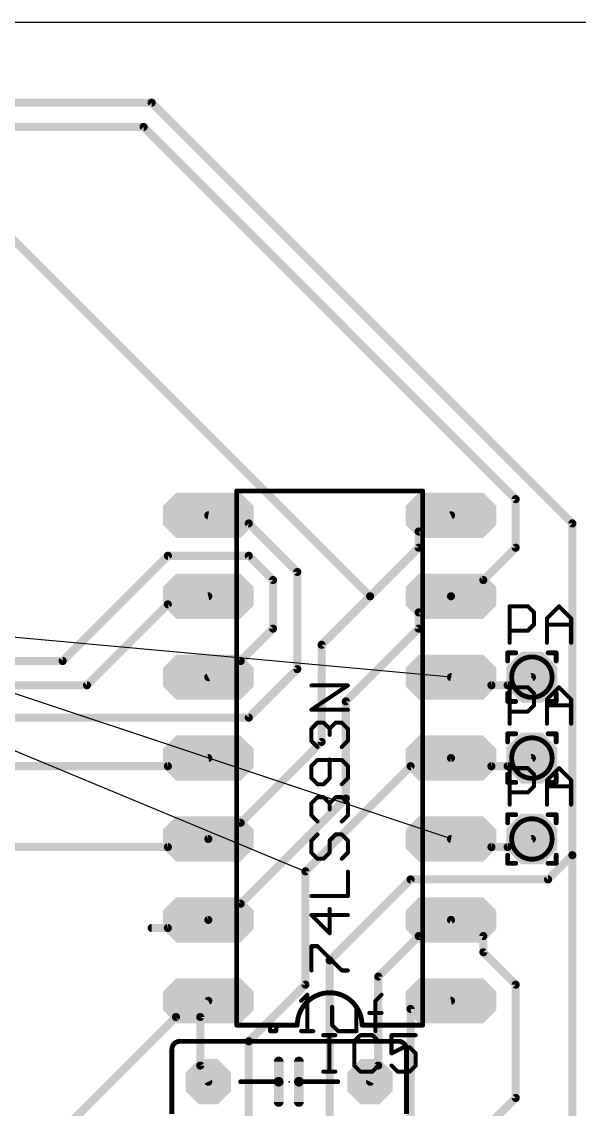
# Model space of a CAD drawing. Extents: x 0 to 127, y -4 to 62.
# Drawn here: x 80.5 to 98.01, y 28.35 to 62.48 of the extents above; entities that cross this region are included whole.
import ezdxf

# ---------------------------------------------------------------- set-up
doc = ezdxf.new("R2010")
doc.units = 0
for name, color, linetype in [('16', 172, 'CONTINUOUS'), ('17', 92, 'CONTINUOUS'), ('19', 52, 'CONTINUOUS'), ('20', 7, 'CONTINUOUS'), ('21', 253, 'CONTINUOUS'), ('23', 7, 'CONTINUOUS'), ('25', 253, 'CONTINUOUS'), ('27', 253, 'CONTINUOUS'), ('51', 253, 'CONTINUOUS')]:
    doc.layers.add(name, color=color, linetype=linetype)

# ---------------------------------------------------------------- blocks, each defined once
blk = doc.blocks.new('OCTAGONP')
at = {"const_width": 0.5}
blk.add_lwpolyline([(-0.25, -0.1036), (-0.25, 0.1036), (-0.1036, 0.25), (0.1036, 0.25), (0.25, 0.1036), (0.25, -0.1036), (0.1036, -0.25), (-0.1036, -0.25), (-0.25, -0.1036), (-0.25, 0.1036)], dxfattribs=at)
blk = doc.blocks.new('LONGP100')
at = {"const_width": 0.5}
blk.add_lwpolyline([(-0.75, -0.1036), (-0.75, 0.1036), (-0.6036, 0.25), (0.6036, 0.25), (0.75, 0.1036), (0.75, -0.1036), (0.6036, -0.25), (-0.6036, -0.25), (-0.75, -0.1036), (-0.75, 0.1036)], dxfattribs=at)

msp = doc.modelspace()

# ---------------------------------------------------------------- linework, layer by layer
at = {"layer": '16', "const_width": 0.254}
for points in [[(84.582, 59.944), (68.58, 59.944)], [(97.79, 46.736), (84.582, 59.944)], [(68.834, 59.182), (84.328, 59.182)], [(84.328, 59.182), (96.012, 47.498)], [(91.44, 44.45), (79.756, 56.134)], [(96.012, 47.498), (96.012, 45.974)], [(87.63, 46.736), (86.36, 46.99)], [(92.964, 46.482), (93.98, 46.99)], [(89.154, 45.212), (87.63, 46.736)], [(97.79, 36.322), (97.79, 46.736)], [(92.964, 45.974), (92.964, 46.482)], [(91.44, 44.45), (92.964, 45.974)], [(96.012, 45.974), (94.996, 44.958)], [(81.788, 42.418), (85.09, 45.72)], [(85.09, 45.72), (87.63, 45.72)], [(87.63, 45.72), (88.392, 44.958)], [(88.392, 44.958), (88.392, 43.434)], [(89.154, 42.164), (89.154, 45.212)], [(94.996, 44.958), (93.98, 44.45)], [(85.09, 44.196), (86.36, 44.45)], [(89.916, 42.926), (91.44, 44.45)], [(93.98, 44.45), (92.964, 43.942)], [(82.55, 41.656), (85.09, 44.196)], [(92.964, 43.942), (92.964, 43.434)], [(88.392, 43.434), (87.376, 42.418)], [(92.964, 43.434), (90.678, 41.148)], [(89.916, 39.878), (89.916, 42.926)], [(69.088, 42.418), (81.788, 42.418)], [(87.376, 42.418), (86.36, 41.91)], [(87.63, 40.64), (89.154, 42.164)], [(93.98, 41.91), (95.25, 41.656)], [(95.758, 41.656), (96.52, 41.91)], [(70.866, 41.656), (82.55, 41.656)], [(95.25, 41.656), (95.758, 41.656)], [(90.678, 41.148), (90.678, 38.1)], [(72.39, 40.64), (87.63, 40.64)], [(87.376, 37.338), (89.916, 39.878)], [(85.09, 39.116), (86.36, 39.37)], [(92.71, 39.116), (93.98, 39.37)], [(93.98, 39.37), (95.25, 39.116)], [(95.758, 39.116), (96.52, 39.37)], [(75.946, 39.116), (85.09, 39.116)], [(89.408, 35.814), (92.71, 39.116)], [(95.25, 39.116), (95.758, 39.116)], [(90.678, 38.1), (87.376, 34.798)], [(86.36, 36.83), (87.376, 37.338)], [(85.09, 36.576), (86.36, 36.83)], [(93.98, 36.83), (95.25, 36.576)], [(95.758, 36.576), (96.52, 36.83)], [(79.248, 36.576), (85.09, 36.576)], [(95.25, 36.576), (95.758, 36.576)], [(97.79, 36.322), (97.028, 35.56)], [(97.79, 7.62), (97.79, 36.322)], [(89.408, 32.258), (89.408, 35.814)], [(92.71, 35.56), (90.17, 33.02)], [(97.028, 35.56), (92.71, 35.56)], [(87.376, 34.798), (86.36, 34.29)], [(85.09, 34.036), (84.582, 34.036)], [(86.36, 34.29), (85.09, 34.036)], [(93.98, 34.29), (92.964, 33.782)], [(94.996, 33.782), (93.98, 34.29)], [(92.964, 33.782), (91.694, 32.512)], [(94.996, 33.274), (94.996, 33.782)], [(90.17, 33.02), (90.17, 17.78)], [(96.012, 32.258), (94.996, 33.274)], [(91.694, 32.512), (91.694, 29.718)], [(87.63, 30.48), (89.408, 32.258)], [(96.012, 28.702), (96.012, 32.258)], [(85.344, 31.242), (86.36, 31.75)], [(86.36, 31.75), (86.106, 31.242)], [(92.71, 31.496), (93.98, 31.75)], [(92.71, 25.4), (92.71, 31.496)], [(81.788, 27.686), (85.344, 31.242)], [(86.106, 31.242), (86.106, 29.718)], [(87.63, 25.4), (87.63, 30.48)], [(86.106, 29.718), (86.36, 29.21)], [(91.694, 29.718), (91.44, 29.21)], [(95.25, 27.94), (96.012, 28.702)]]:
    msp.add_lwpolyline(points, dxfattribs=at)
at = {"layer": '16', "const_width": 0.127}
for points in [[(84.6269, 59.9889, 1), (84.5371, 59.8991)], [(84.582, 59.8805, 1), (84.582, 60.0075)], [(84.3729, 59.2269, 1), (84.2831, 59.1371)], [(84.328, 59.1185, 1), (84.328, 59.2455)], [(96.0755, 47.498, 1), (95.9485, 47.498)], [(95.9671, 47.4531, 1), (96.0569, 47.5429)], [(86.3725, 47.0523, 1), (86.3475, 46.9277)], [(94.0084, 46.9332, 1), (93.9516, 47.0468)], [(87.6749, 46.7809, 1), (87.5851, 46.6911)], [(87.6175, 46.6737, 1), (87.6425, 46.7983)], [(97.8535, 46.736, 1), (97.7265, 46.736)], [(97.7451, 46.6911, 1), (97.8349, 46.7809)], [(93.0275, 46.482, 1), (92.9005, 46.482)], [(92.9356, 46.5388, 1), (92.9924, 46.4252)], [(93.0089, 45.9291, 1), (92.9191, 46.0189)], [(96.0569, 45.9291, 1), (95.9671, 46.0189)], [(85.09, 45.7835, 1), (85.09, 45.6565)], [(85.1349, 45.6751, 1), (85.0451, 45.7649)], [(87.6749, 45.7649, 1), (87.5851, 45.6751)], [(87.63, 45.6565, 1), (87.63, 45.7835)], [(92.9005, 45.974, 1), (93.0275, 45.974)], [(95.9485, 45.974, 1), (96.0755, 45.974)], [(88.4555, 44.958, 1), (88.3285, 44.958)], [(88.3471, 44.9131, 1), (88.4369, 45.0029)], [(89.2175, 45.212, 1), (89.0905, 45.212)], [(89.1091, 45.1671, 1), (89.1989, 45.2569)], [(94.9511, 45.0029, 1), (95.0409, 44.9131)], [(95.0244, 44.9012, 1), (94.9676, 45.0148)], [(86.3725, 44.3877, 1), (86.3475, 44.5123)], [(91.3951, 44.4949, 1), (91.4849, 44.4051)], [(91.4849, 44.4051, 1), (91.3951, 44.4949)], [(91.3951, 44.4051, 1), (91.4849, 44.4949)], [(93.9516, 44.5068, 1), (94.0084, 44.3932)], [(94.0084, 44.3932, 1), (93.9516, 44.5068)], [(85.0775, 44.2583, 1), (85.1025, 44.1337)], [(85.1349, 44.1511, 1), (85.0451, 44.2409)], [(93.0275, 43.942, 1), (92.9005, 43.942)], [(92.9356, 43.9988, 1), (92.9924, 43.8852)], [(88.3285, 43.434, 1), (88.4555, 43.434)], [(88.4369, 43.3891, 1), (88.3471, 43.4789)], [(92.9005, 43.434, 1), (93.0275, 43.434)], [(93.0089, 43.3891, 1), (92.9191, 43.4789)], [(89.9795, 42.926, 1), (89.8525, 42.926)], [(89.8711, 42.9709, 1), (89.9609, 42.8811)], [(81.7431, 42.4629, 1), (81.8329, 42.3731)], [(81.788, 42.3545, 1), (81.788, 42.4815)], [(87.3311, 42.4629, 1), (87.4209, 42.3731)], [(87.4044, 42.3612, 1), (87.3476, 42.4748)], [(86.3316, 41.9668, 1), (86.3884, 41.8532)], [(89.0905, 42.164, 1), (89.2175, 42.164)], [(89.1989, 42.1191, 1), (89.1091, 42.2089)], [(93.9925, 41.9723, 1), (93.9675, 41.8477)], [(96.5401, 41.8498, 1), (96.4999, 41.9702)], [(82.5051, 41.7009, 1), (82.5949, 41.6111)], [(82.55, 41.5925, 1), (82.55, 41.7195)], [(95.25, 41.7195, 1), (95.25, 41.5925)], [(95.2375, 41.5937, 1), (95.2625, 41.7183)], [(95.7379, 41.7162, 1), (95.7781, 41.5958)], [(95.758, 41.5925, 1), (95.758, 41.7195)], [(90.7415, 41.148, 1), (90.6145, 41.148)], [(90.6331, 41.1929, 1), (90.7229, 41.1031)], [(87.5851, 40.6849, 1), (87.6749, 40.5951)], [(87.63, 40.5765, 1), (87.63, 40.7035)], [(89.8525, 39.878, 1), (89.9795, 39.878)], [(89.9609, 39.8331, 1), (89.8711, 39.9229)], [(86.3725, 39.3077, 1), (86.3475, 39.4323)], [(93.9925, 39.4323, 1), (93.9675, 39.3077)], [(93.9925, 39.3077, 1), (93.9675, 39.4323)], [(96.5401, 39.3098, 1), (96.4999, 39.4302)], [(85.0775, 39.1783, 1), (85.1025, 39.0537)], [(85.09, 39.0525, 1), (85.09, 39.1795)], [(92.6975, 39.1783, 1), (92.7225, 39.0537)], [(92.7549, 39.0711, 1), (92.6651, 39.1609)], [(95.25, 39.1795, 1), (95.25, 39.0525)], [(95.2375, 39.0537, 1), (95.2625, 39.1783)], [(95.7379, 39.1762, 1), (95.7781, 39.0558)], [(95.758, 39.0525, 1), (95.758, 39.1795)], [(90.6145, 38.1, 1), (90.7415, 38.1)], [(90.7229, 38.0551, 1), (90.6331, 38.1449)], [(87.3311, 37.3829, 1), (87.4209, 37.2931)], [(87.4044, 37.2812, 1), (87.3476, 37.3948)], [(86.3316, 36.8868, 1), (86.3884, 36.7732)], [(86.3725, 36.7677, 1), (86.3475, 36.8923)], [(93.9925, 36.8923, 1), (93.9675, 36.7677)], [(96.5401, 36.7698, 1), (96.4999, 36.8902)], [(85.0775, 36.6383, 1), (85.1025, 36.5137)], [(85.09, 36.5125, 1), (85.09, 36.6395)], [(95.25, 36.6395, 1), (95.25, 36.5125)], [(95.2375, 36.5137, 1), (95.2625, 36.6383)], [(95.7379, 36.6362, 1), (95.7781, 36.5158)], [(95.758, 36.5125, 1), (95.758, 36.6395)], [(97.8535, 36.322, 1), (97.7265, 36.322)], [(97.7265, 36.322, 1), (97.8535, 36.322)], [(97.8349, 36.2771, 1), (97.7451, 36.3669)], [(89.4715, 35.814, 1), (89.3445, 35.814)], [(89.3631, 35.8589, 1), (89.4529, 35.7691)], [(92.71, 35.6235, 1), (92.71, 35.4965)], [(92.7549, 35.5151, 1), (92.6651, 35.6049)], [(96.9831, 35.6049, 1), (97.0729, 35.5151)], [(97.028, 35.4965, 1), (97.028, 35.6235)], [(87.3311, 34.8429, 1), (87.4209, 34.7531)], [(87.4044, 34.7412, 1), (87.3476, 34.8548)], [(84.582, 34.0995, 1), (84.582, 33.9725)], [(85.0775, 34.0983, 1), (85.1025, 33.9737)], [(85.09, 33.9725, 1), (85.09, 34.0995)], [(86.3316, 34.3468, 1), (86.3884, 34.2332)], [(86.3725, 34.2277, 1), (86.3475, 34.3523)], [(94.0084, 34.3468, 1), (93.9516, 34.2332)], [(94.0084, 34.2332, 1), (93.9516, 34.3468)], [(92.9356, 33.8388, 1), (92.9924, 33.7252)], [(93.0089, 33.7371, 1), (92.9191, 33.8269)], [(95.0595, 33.782, 1), (94.9325, 33.782)], [(94.9676, 33.7252, 1), (95.0244, 33.8388)], [(90.2335, 33.02, 1), (90.1065, 33.02)], [(90.1251, 33.0649, 1), (90.2149, 32.9751)], [(95.0409, 33.3189, 1), (94.9511, 33.2291)], [(94.9325, 33.274, 1), (95.0595, 33.274)], [(91.7575, 32.512, 1), (91.6305, 32.512)], [(91.6491, 32.5569, 1), (91.7389, 32.4671)], [(89.3445, 32.258, 1), (89.4715, 32.258)], [(89.4529, 32.2131, 1), (89.3631, 32.3029)], [(96.0755, 32.258, 1), (95.9485, 32.258)], [(95.9671, 32.2131, 1), (96.0569, 32.3029)], [(86.4168, 31.7216, 1), (86.3032, 31.7784)], [(86.3884, 31.6932, 1), (86.3316, 31.8068)], [(93.9925, 31.6877, 1), (93.9675, 31.8123)], [(92.7735, 31.496, 1), (92.6465, 31.496)], [(92.6975, 31.5583, 1), (92.7225, 31.4337)], [(85.3156, 31.2988, 1), (85.3724, 31.1852)], [(85.3889, 31.1971, 1), (85.2991, 31.2869)], [(86.1695, 31.242, 1), (86.0425, 31.242)], [(86.0492, 31.2704, 1), (86.1628, 31.2136)], [(87.6935, 30.48, 1), (87.5665, 30.48)], [(87.5851, 30.5249, 1), (87.6749, 30.4351)], [(86.1628, 29.7464, 1), (86.0492, 29.6896)], [(86.0425, 29.718, 1), (86.1695, 29.718)], [(91.6305, 29.718, 1), (91.7575, 29.718)], [(91.7508, 29.6896, 1), (91.6372, 29.7464)], [(86.3032, 29.1816, 1), (86.4168, 29.2384)], [(91.3832, 29.2384, 1), (91.4968, 29.1816)], [(95.9485, 28.702, 1), (96.0755, 28.702)], [(96.0569, 28.6571, 1), (95.9671, 28.7469)]]:
    msp.add_lwpolyline(points, format="xyb", dxfattribs=at)
at = {"layer": '19'}
for p, q in [((93.98, 41.91), (66.04, 44.45)), ((68.58, 44.45), (89.408, 35.814)), ((93.98, 36.83), (71.12, 44.45))]:
    msp.add_line(p, q, dxfattribs=at)
at = {"layer": '20'}
msp.add_line((126.985, 62.446), (20.066, 62.484), dxfattribs=at)
at = {"layer": '21'}
for points, const_width in [([(87.249, 47.752), (87.249, 30.988)], 0.1524), ([(87.249, 47.752), (93.091, 47.752)], 0.1524), ([(93.091, 30.988), (93.091, 47.752)], 0.1524), ([(95.758, 42.672), (96.012, 42.672)], 0.1524), ([(95.758, 42.672), (95.758, 42.418)], 0.1524), ([(97.282, 42.672), (97.028, 42.672)], 0.1524), ([(97.282, 42.672), (97.282, 42.418)], 0.1524), ([(95.758, 41.148), (95.758, 41.402)], 0.1524), ([(97.282, 41.402), (97.282, 41.148)], 0.1524), ([(96.012, 41.148), (95.758, 41.148)], 0.1524), ([(97.282, 41.148), (97.028, 41.148)], 0.1524), ([(95.758, 40.132), (96.012, 40.132)], 0.1524), ([(95.758, 40.132), (95.758, 39.878)], 0.1524), ([(97.282, 40.132), (97.028, 40.132)], 0.1524), ([(97.282, 40.132), (97.282, 39.878)], 0.1524), ([(95.758, 38.608), (95.758, 38.862)], 0.1524), ([(97.282, 38.862), (97.282, 38.608)], 0.1524), ([(96.012, 38.608), (95.758, 38.608)], 0.1524), ([(97.282, 38.608), (97.028, 38.608)], 0.1524), ([(95.758, 37.592), (96.012, 37.592)], 0.1524), ([(95.758, 37.592), (95.758, 37.338)], 0.1524), ([(97.282, 37.592), (97.028, 37.592)], 0.1524), ([(97.282, 37.592), (97.282, 37.338)], 0.1524), ([(95.758, 36.068), (95.758, 36.322)], 0.1524), ([(97.282, 36.322), (97.282, 36.068)], 0.1524), ([(96.012, 36.068), (95.758, 36.068)], 0.1524), ([(97.282, 36.068), (97.028, 36.068)], 0.1524), ([(87.249, 30.988), (89.154, 30.988)], 0.1524), ([(93.091, 30.988), (91.186, 30.988)], 0.1524), ([(92.329, 30.48), (85.471, 30.48)], 0.1524), ([(85.217, 30.226), (85.217, 28.194)], 0.1524), ([(92.583, 28.194), (92.583, 30.226)], 0.1524), ([(88.5698, 29.21), (88.5698, 29.845)], 0.3048), ([(89.2048, 29.21), (89.2048, 29.845)], 0.3048), ([(88.5698, 28.575), (88.5698, 29.21)], 0.3048), ([(89.2048, 28.575), (89.2048, 29.21)], 0.3048), ([(88.5698, 29.21), (87.376, 29.21)], 0.1524), ([(89.2048, 29.21), (90.424, 29.21)], 0.1524)]:
    msp.add_lwpolyline(points, dxfattribs=dict(at, const_width=const_width))
for points, const_width in [([(87.2871, 47.752, 1), (87.2109, 47.752)], 0.0762), ([(87.249, 47.7901, 1), (87.249, 47.7139)], 0.0762), ([(93.1291, 47.752, 1), (93.0529, 47.752)], 0.0762), ([(93.091, 47.7139, 1), (93.091, 47.7901)], 0.0762), ([(95.758, 42.7101, 1), (95.758, 42.6339)], 0.0762), ([(95.7961, 42.672, 1), (95.7199, 42.672)], 0.0762), ([(96.012, 42.6339, 1), (96.012, 42.7101)], 0.0762), ([(97.028, 42.7101, 1), (97.028, 42.6339)], 0.0762), ([(97.3201, 42.672, 1), (97.2439, 42.672)], 0.0762), ([(97.282, 42.6339, 1), (97.282, 42.7101)], 0.0762), ([(95.7199, 42.418, 1), (95.7961, 42.418)], 0.0762), ([(97.2439, 42.418, 1), (97.3201, 42.418)], 0.0762), ([(95.7961, 41.402, 1), (95.7199, 41.402)], 0.0762), ([(97.3201, 41.402, 1), (97.2439, 41.402)], 0.0762), ([(95.758, 41.1861, 1), (95.758, 41.1099)], 0.0762), ([(95.7199, 41.148, 1), (95.7961, 41.148)], 0.0762), ([(96.012, 41.1099, 1), (96.012, 41.1861)], 0.0762), ([(97.028, 41.1861, 1), (97.028, 41.1099)], 0.0762), ([(97.2439, 41.148, 1), (97.3201, 41.148)], 0.0762), ([(97.282, 41.1099, 1), (97.282, 41.1861)], 0.0762), ([(95.758, 40.1701, 1), (95.758, 40.0939)], 0.0762), ([(95.7961, 40.132, 1), (95.7199, 40.132)], 0.0762), ([(96.012, 40.0939, 1), (96.012, 40.1701)], 0.0762), ([(97.028, 40.1701, 1), (97.028, 40.0939)], 0.0762), ([(97.3201, 40.132, 1), (97.2439, 40.132)], 0.0762), ([(97.282, 40.0939, 1), (97.282, 40.1701)], 0.0762), ([(95.7199, 39.878, 1), (95.7961, 39.878)], 0.0762), ([(97.2439, 39.878, 1), (97.3201, 39.878)], 0.0762), ([(95.7961, 38.862, 1), (95.7199, 38.862)], 0.0762), ([(97.3201, 38.862, 1), (97.2439, 38.862)], 0.0762), ([(95.758, 38.6461, 1), (95.758, 38.5699)], 0.0762), ([(95.7199, 38.608, 1), (95.7961, 38.608)], 0.0762), ([(96.012, 38.5699, 1), (96.012, 38.6461)], 0.0762), ([(97.028, 38.6461, 1), (97.028, 38.5699)], 0.0762), ([(97.2439, 38.608, 1), (97.3201, 38.608)], 0.0762), ([(97.282, 38.5699, 1), (97.282, 38.6461)], 0.0762), ([(95.758, 37.6301, 1), (95.758, 37.5539)], 0.0762), ([(95.7961, 37.592, 1), (95.7199, 37.592)], 0.0762), ([(96.012, 37.5539, 1), (96.012, 37.6301)], 0.0762), ([(97.028, 37.6301, 1), (97.028, 37.5539)], 0.0762), ([(97.3201, 37.592, 1), (97.2439, 37.592)], 0.0762), ([(97.282, 37.5539, 1), (97.282, 37.6301)], 0.0762), ([(95.7199, 37.338, 1), (95.7961, 37.338)], 0.0762), ([(97.2439, 37.338, 1), (97.3201, 37.338)], 0.0762), ([(95.7961, 36.322, 1), (95.7199, 36.322)], 0.0762), ([(97.3201, 36.322, 1), (97.2439, 36.322)], 0.0762), ([(95.758, 36.1061, 1), (95.758, 36.0299)], 0.0762), ([(95.7199, 36.068, 1), (95.7961, 36.068)], 0.0762), ([(96.012, 36.0299, 1), (96.012, 36.1061)], 0.0762), ([(97.028, 36.1061, 1), (97.028, 36.0299)], 0.0762), ([(97.2439, 36.068, 1), (97.3201, 36.068)], 0.0762), ([(97.282, 36.0299, 1), (97.282, 36.1061)], 0.0762), ([(91.186, 30.988, 1), (89.154, 30.988)], 0.1524), ([(87.249, 31.0261, 1), (87.249, 30.9499)], 0.0762), ([(87.2109, 30.988, 1), (87.2871, 30.988)], 0.0762), ([(89.1159, 30.988, 1), (89.1921, 30.988)], 0.0762), ([(89.154, 30.9499, 1), (89.154, 31.0261)], 0.0762), ([(91.186, 31.0261, 1), (91.186, 30.9499)], 0.0762), ([(91.1479, 30.988, 1), (91.2241, 30.988)], 0.0762), ([(93.0529, 30.988, 1), (93.1291, 30.988)], 0.0762), ([(93.091, 30.9499, 1), (93.091, 31.0261)], 0.0762), ([(85.471, 30.48, 0.4142), (85.217, 30.226)], 0.1524), ([(85.471, 30.5181, 1), (85.471, 30.4419)], 0.0762), ([(85.471, 30.4419, 1), (85.471, 30.5181)], 0.0762), ([(92.583, 30.226, 0.4142), (92.329, 30.48)], 0.1524), ([(92.329, 30.5181, 1), (92.329, 30.4419)], 0.0762), ([(92.329, 30.4419, 1), (92.329, 30.5181)], 0.0762), ([(85.2551, 30.226, 1), (85.1789, 30.226)], 0.0762), ([(85.1789, 30.226, 1), (85.2551, 30.226)], 0.0762), ([(92.6211, 30.226, 1), (92.5449, 30.226)], 0.0762), ([(92.5449, 30.226, 1), (92.6211, 30.226)], 0.0762), ([(88.646, 29.845, 1), (88.4936, 29.845)], 0.1524), ([(89.281, 29.845, 1), (89.1286, 29.845)], 0.1524), ([(88.646, 29.21, 1), (88.4936, 29.21)], 0.1524), ([(89.281, 29.21, 1), (89.1286, 29.21)], 0.1524), ([(87.376, 29.2481, 1), (87.376, 29.1719)], 0.0762), ([(88.4936, 29.21, 1), (88.646, 29.21)], 0.1524), ([(88.5698, 29.1719, 1), (88.5698, 29.2481)], 0.0762), ([(89.1286, 29.21, 1), (89.281, 29.21)], 0.1524), ([(89.2048, 29.2481, 1), (89.2048, 29.1719)], 0.0762), ([(90.424, 29.1719, 1), (90.424, 29.2481)], 0.0762), ([(88.4936, 28.575, 1), (88.646, 28.575)], 0.1524), ([(89.1286, 28.575, 1), (89.281, 28.575)], 0.1524)]:
    msp.add_lwpolyline(points, format="xyb", dxfattribs=dict(at, const_width=const_width))
at = {"layer": '23'}
for p in [(96.52, 41.91), (90.17, 39.37), (96.52, 39.37), (96.52, 36.83), (88.9, 29.21)]:
    msp.add_point(p, dxfattribs=at)
at = {"layer": '25', "const_width": 0.0635}
for points in [[(95.8533, 44.1334, 1), (95.7897, 44.1334)], [(95.8215, 44.1652, 1), (95.8215, 44.1016)], [(96.4158, 44.1559, 1), (96.371, 44.1109)], [(96.3934, 44.1016, 1), (96.3934, 44.1652)], [(97.3946, 44.1559, 1), (97.3496, 44.1109)], [(97.3946, 44.1109, 1), (97.3496, 44.1559)], [(96.6159, 43.9428, 1), (96.5524, 43.9428)], [(96.5617, 43.9203, 1), (96.6065, 43.9653)], [(96.9683, 43.7746, 1), (97.0133, 43.7296)], [(97.0226, 43.7521, 1), (96.9591, 43.7521)], [(97.7852, 43.7521, 1), (97.7216, 43.7521)], [(97.7309, 43.7296, 1), (97.7759, 43.7746)], [(95.8215, 43.4026, 1), (95.8215, 43.3391)], [(96.371, 43.3933, 1), (96.4158, 43.3483)], [(96.3934, 43.3391, 1), (96.3934, 43.4026)], [(96.5524, 43.5614, 1), (96.6159, 43.5614)], [(96.6065, 43.5389, 1), (96.5617, 43.5839)], [(96.9908, 43.5932, 1), (96.9908, 43.5296)], [(97.7534, 43.5296, 1), (97.7534, 43.5932)], [(95.7897, 42.9895, 1), (95.8533, 42.9895)], [(96.9591, 42.9895, 1), (97.0226, 42.9895)], [(97.7216, 42.9895, 1), (97.7852, 42.9895)], [(95.8533, 41.5934, 1), (95.7897, 41.5934)], [(95.8215, 41.6252, 1), (95.8215, 41.5617)], [(96.4158, 41.6159, 1), (96.371, 41.5709)], [(96.3934, 41.5617, 1), (96.3934, 41.6252)], [(97.3946, 41.6159, 1), (97.3496, 41.5709)], [(97.3946, 41.5709, 1), (97.3496, 41.6159)], [(96.6159, 41.4028, 1), (96.5524, 41.4028)], [(96.5617, 41.3803, 1), (96.6065, 41.4253)], [(96.5524, 41.0214, 1), (96.6159, 41.0214)], [(96.6065, 40.9989, 1), (96.5617, 41.0439)], [(96.9683, 41.2346, 1), (97.0133, 41.1896)], [(96.9908, 41.0532, 1), (96.9908, 40.9896)], [(97.0226, 41.2121, 1), (96.9591, 41.2121)], [(97.7852, 41.2121, 1), (97.7216, 41.2121)], [(97.7309, 41.1896, 1), (97.7759, 41.2346)], [(97.7534, 40.9896, 1), (97.7534, 41.0532)], [(95.8215, 40.8626, 1), (95.8215, 40.7991)], [(96.371, 40.8533, 1), (96.4158, 40.8083)], [(96.3934, 40.7991, 1), (96.3934, 40.8626)], [(95.7897, 40.4495, 1), (95.8533, 40.4495)], [(96.9591, 40.4495, 1), (97.0226, 40.4495)], [(97.7216, 40.4495, 1), (97.7852, 40.4495)], [(95.8533, 39.0534, 1), (95.7897, 39.0534)], [(95.8215, 39.0852, 1), (95.8215, 39.0217)], [(96.4158, 39.0759, 1), (96.371, 39.0309)], [(96.3934, 39.0217, 1), (96.3934, 39.0852)], [(96.6159, 38.8628, 1), (96.5524, 38.8628)], [(96.5617, 38.8403, 1), (96.6065, 38.8853)], [(97.3946, 39.0759, 1), (97.3496, 39.0309)], [(97.3946, 39.0309, 1), (97.3496, 39.0759)], [(96.9683, 38.6946, 1), (97.0133, 38.6496)], [(97.0226, 38.6721, 1), (96.9591, 38.6721)], [(97.7852, 38.6721, 1), (97.7216, 38.6721)], [(97.7309, 38.6496, 1), (97.7759, 38.6946)], [(95.8215, 38.3226, 1), (95.8215, 38.2591)], [(96.371, 38.3133, 1), (96.4158, 38.2683)], [(96.3934, 38.2591, 1), (96.3934, 38.3226)], [(96.5524, 38.4814, 1), (96.6159, 38.4814)], [(96.6065, 38.4589, 1), (96.5617, 38.5039)], [(96.9908, 38.5132, 1), (96.9908, 38.4496)], [(97.7534, 38.4496, 1), (97.7534, 38.5132)], [(95.7897, 37.9095, 1), (95.8533, 37.9095)], [(96.9591, 37.9095, 1), (97.0226, 37.9095)], [(97.7216, 37.9095, 1), (97.7852, 37.9095)], [(89.9683, 30.7032, 1), (89.9683, 30.6397)], [(90.1907, 30.6714, 1), (90.1272, 30.6714)], [(90.3496, 30.6397, 1), (90.3496, 30.7032)], [(91.1333, 30.7032, 1), (91.1333, 30.6397)], [(91.1558, 30.6489, 1), (91.1108, 30.6939)], [(91.537, 30.6939, 1), (91.4922, 30.6489)], [(91.5146, 30.6397, 1), (91.5146, 30.7032)], [(92.112, 30.7032, 1), (92.112, 30.6397)], [(92.1438, 30.6714, 1), (92.0803, 30.6714)], [(92.8746, 30.6397, 1), (92.8746, 30.7032)], [(90.9202, 30.5033, 1), (90.9652, 30.4583)], [(90.9745, 30.4808, 1), (90.911, 30.4808)], [(91.6829, 30.4583, 1), (91.7277, 30.5033)], [(92.0978, 30.1278, 1), (92.1262, 30.071)], [(92.0803, 30.0994, 1), (92.1438, 30.0994)], [(92.4933, 30.3219, 1), (92.4933, 30.2584)], [(92.5075, 30.2617, 1), (92.4791, 30.3185)], [(92.7064, 30.3126, 1), (92.6614, 30.2676)], [(92.6839, 30.2584, 1), (92.6839, 30.3219)], [(92.9064, 30.0994, 1), (92.8428, 30.0994)], [(92.8521, 30.0769, 1), (92.8971, 30.1219)], [(90.9652, 29.7406, 1), (90.9202, 29.6956)], [(90.911, 29.7181, 1), (90.9745, 29.7181)], [(91.7277, 29.6956, 1), (91.6829, 29.7406)], [(92.1345, 29.7406, 1), (92.0895, 29.6956)], [(92.8428, 29.7181, 1), (92.9064, 29.7181)], [(92.897, 29.6956, 1), (92.8522, 29.7406)], [(89.9683, 29.5592, 1), (89.9683, 29.4958)], [(90.1272, 29.5275, 1), (90.1907, 29.5275)], [(90.3496, 29.4958, 1), (90.3496, 29.5592)], [(91.1333, 29.5592, 1), (91.1333, 29.4958)], [(91.1108, 29.505, 1), (91.1558, 29.55)], [(91.4922, 29.55, 1), (91.537, 29.505)], [(91.5146, 29.4958, 1), (91.5146, 29.5592)], [(92.3026, 29.5592, 1), (92.3026, 29.4958)], [(92.2801, 29.505, 1), (92.3251, 29.55)], [(92.6615, 29.55, 1), (92.7063, 29.505)], [(92.6839, 29.4958, 1), (92.6839, 29.5592)]]:
    msp.add_lwpolyline(points, format="xyb", dxfattribs=at)
at = {"layer": '25', "const_width": 0.127}
for points in [[(95.8215, 42.9895), (95.8215, 44.1334)], [(95.8215, 44.1334), (96.3934, 44.1334)], [(96.3934, 44.1334), (96.5841, 43.9428)], [(96.9908, 43.7521), (97.3721, 44.1334)], [(97.3721, 44.1334), (97.7534, 43.7521)], [(96.5841, 43.9428), (96.5841, 43.5614)], [(96.9908, 42.9895), (96.9908, 43.7521)], [(97.7534, 43.7521), (97.7534, 42.9895)], [(96.3934, 43.3708), (95.8215, 43.3708)], [(96.5841, 43.5614), (96.3934, 43.3708)], [(96.9908, 43.5614), (97.7534, 43.5614)], [(95.8215, 40.4495), (95.8215, 41.5934)], [(95.8215, 41.5934), (96.3934, 41.5934)], [(96.3934, 41.5934), (96.5841, 41.4028)], [(96.9908, 41.2121), (97.3721, 41.5934)], [(97.3721, 41.5934), (97.7534, 41.2121)], [(96.5841, 41.4028), (96.5841, 41.0214)], [(96.5841, 41.0214), (96.3934, 40.8308)], [(96.9908, 40.4495), (96.9908, 41.2121)], [(96.9908, 41.0214), (97.7534, 41.0214)], [(97.7534, 41.2121), (97.7534, 40.4495)], [(96.3934, 40.8308), (95.8215, 40.8308)], [(95.8215, 37.9095), (95.8215, 39.0534)], [(95.8215, 39.0534), (96.3934, 39.0534)], [(96.3934, 39.0534), (96.5841, 38.8628)], [(96.5841, 38.8628), (96.5841, 38.4814)], [(96.9908, 38.6721), (97.3721, 39.0534)], [(97.3721, 39.0534), (97.7534, 38.6721)], [(96.9908, 37.9095), (96.9908, 38.6721)], [(97.7534, 38.6721), (97.7534, 37.9095)], [(96.3934, 38.2908), (95.8215, 38.2908)], [(96.5841, 38.4814), (96.3934, 38.2908)], [(96.9908, 38.4814), (97.7534, 38.4814)], [(89.9683, 30.6714), (90.3496, 30.6714)], [(90.1589, 29.5275), (90.1589, 30.6714)], [(91.1333, 30.6714), (90.9427, 30.4808)], [(91.5146, 30.6714), (91.1333, 30.6714)], [(91.7053, 30.4808), (91.5146, 30.6714)], [(92.8746, 30.6714), (92.112, 30.6714)], [(92.112, 30.6714), (92.112, 30.0994)], [(90.9427, 30.4808), (90.9427, 29.7181)], [(92.112, 30.0994), (92.4933, 30.2901)], [(92.4933, 30.2901), (92.6839, 30.2901)], [(92.6839, 30.2901), (92.8746, 30.0994)], [(92.8746, 30.0994), (92.8746, 29.7181)], [(90.9427, 29.7181), (91.1333, 29.5275)], [(91.5146, 29.5275), (91.7053, 29.7181)], [(92.3026, 29.5275), (92.112, 29.7181)], [(92.8746, 29.7181), (92.6839, 29.5275)], [(89.9683, 29.5275), (90.3496, 29.5275)], [(91.1333, 29.5275), (91.5146, 29.5275)], [(92.6839, 29.5275), (92.3026, 29.5275)]]:
    msp.add_lwpolyline(points, dxfattribs=at)
at = {"layer": '27', "const_width": 0.0635}
for points in [[(89.5976, 41.682, 1), (89.5976, 41.6185)], [(90.7591, 41.6238, 1), (90.7239, 41.6766)], [(90.7415, 41.6185, 1), (90.7415, 41.682)], [(89.5976, 40.9194, 1), (89.5976, 40.8558)], [(89.58, 40.914, 1), (89.6152, 40.8612)], [(90.7415, 40.8558, 1), (90.7415, 40.9194)], [(89.6294, 40.2902, 1), (89.5658, 40.2902)], [(89.5751, 40.3126, 1), (89.6201, 40.2678)], [(89.7882, 40.5127, 1), (89.7882, 40.4492)], [(89.8107, 40.4585, 1), (89.7657, 40.5033)], [(90.0014, 40.5034, 1), (89.9564, 40.4584)], [(89.9789, 40.4492, 1), (89.9789, 40.5127)], [(90.2014, 40.2902, 1), (90.1379, 40.2902)], [(90.1471, 40.3126, 1), (90.1921, 40.2678)], [(90.1471, 40.2677, 1), (90.1921, 40.3127)], [(90.3602, 40.5127, 1), (90.3602, 40.4492)], [(90.3827, 40.4585, 1), (90.3377, 40.5033)], [(90.5734, 40.5033, 1), (90.5284, 40.4585)], [(90.5509, 40.4492, 1), (90.5509, 40.5127)], [(90.7733, 40.2902, 1), (90.7098, 40.2902)], [(90.719, 40.2678, 1), (90.764, 40.3126)], [(89.6201, 39.9314, 1), (89.5751, 39.8864)], [(90.1379, 40.0996, 1), (90.2014, 40.0996)], [(90.764, 39.8864, 1), (90.719, 39.9314)], [(89.5658, 39.9089, 1), (89.6294, 39.9089)], [(89.7657, 39.6958, 1), (89.8107, 39.7408)], [(90.5284, 39.7408, 1), (90.5734, 39.6958)], [(90.7098, 39.9089, 1), (90.7733, 39.9089)], [(89.7882, 39.3434, 1), (89.7882, 39.2798)], [(89.8107, 39.2892, 1), (89.7657, 39.334)], [(90.2014, 39.3116, 1), (90.1379, 39.3116)], [(90.5734, 39.334, 1), (90.5284, 39.2892)], [(90.5509, 39.2798, 1), (90.5509, 39.3434)], [(89.6294, 39.1209, 1), (89.5658, 39.1209)], [(89.5751, 39.1433, 1), (89.6201, 39.0985)], [(90.7733, 39.1209, 1), (90.7098, 39.1209)], [(90.719, 39.0985, 1), (90.764, 39.1433)], [(89.6201, 38.7621, 1), (89.5751, 38.7171)], [(89.5658, 38.7396, 1), (89.6294, 38.7396)], [(89.7882, 38.5808, 1), (89.7882, 38.5172)], [(89.7657, 38.5265, 1), (89.8107, 38.5715)], [(89.9565, 38.5715, 1), (90.0013, 38.5265)], [(89.9789, 38.5172, 1), (89.9789, 38.5808)], [(90.1379, 38.7396, 1), (90.2014, 38.7396)], [(90.192, 38.7171, 1), (90.1472, 38.7621)], [(90.5284, 38.5715, 1), (90.5734, 38.5265)], [(90.7098, 38.7396, 1), (90.7733, 38.7396)], [(90.764, 38.7171, 1), (90.719, 38.7621)], [(89.6294, 37.9516, 1), (89.5658, 37.9516)], [(89.5751, 37.974, 1), (89.6201, 37.9292)], [(89.7882, 38.1741, 1), (89.7882, 38.1105)], [(89.8107, 38.1199, 1), (89.7657, 38.1647)], [(90.0014, 38.1648, 1), (89.9564, 38.1198)], [(89.9789, 38.1105, 1), (89.9789, 38.1741)], [(90.2014, 37.9516, 1), (90.1379, 37.9516)], [(90.1471, 37.974, 1), (90.1921, 37.9292)], [(90.1471, 37.9291, 1), (90.1921, 37.9741)], [(90.3602, 38.1741, 1), (90.3602, 38.1105)], [(90.3827, 38.1199, 1), (90.3377, 38.1647)], [(90.5734, 38.1647, 1), (90.5284, 38.1199)], [(90.5509, 38.1105, 1), (90.5509, 38.1741)], [(90.7733, 37.9516, 1), (90.7098, 37.9516)], [(90.719, 37.9292, 1), (90.764, 37.974)], [(89.6201, 37.5928, 1), (89.5751, 37.5478)], [(89.5658, 37.5703, 1), (89.6294, 37.5703)], [(90.1379, 37.761, 1), (90.2014, 37.761)], [(90.7098, 37.5703, 1), (90.7733, 37.5703)], [(90.764, 37.5478, 1), (90.719, 37.5928)], [(89.7657, 37.3572, 1), (89.8107, 37.4022)], [(90.5284, 37.4022, 1), (90.5734, 37.3572)], [(89.8107, 36.9506, 1), (89.7657, 36.9954)], [(90.3602, 37.0048, 1), (90.3602, 36.9412)], [(90.3827, 36.9506, 1), (90.3377, 36.9954)], [(90.5734, 36.9954, 1), (90.5284, 36.9506)], [(90.5509, 36.9412, 1), (90.5509, 37.0048)], [(89.6294, 36.7823, 1), (89.5658, 36.7823)], [(89.5751, 36.8047, 1), (89.6201, 36.7599)], [(90.2014, 36.7823, 1), (90.1379, 36.7823)], [(90.1471, 36.8047, 1), (90.1921, 36.7599)], [(90.7733, 36.7823, 1), (90.7098, 36.7823)], [(90.719, 36.7599, 1), (90.764, 36.8047)], [(89.6201, 36.4235, 1), (89.5751, 36.3785)], [(89.5658, 36.401, 1), (89.6294, 36.401)], [(89.7882, 36.2422, 1), (89.7882, 36.1786)], [(89.7657, 36.1879, 1), (89.8107, 36.2329)], [(89.9565, 36.2329, 1), (90.0013, 36.1879)], [(89.9789, 36.1786, 1), (89.9789, 36.2422)], [(90.1379, 36.401, 1), (90.2014, 36.401)], [(90.192, 36.3785, 1), (90.1472, 36.4235)], [(90.5284, 36.2329, 1), (90.5734, 36.1879)], [(90.7098, 36.401, 1), (90.7733, 36.401)], [(90.764, 36.3785, 1), (90.719, 36.4235)], [(90.7733, 35.8037, 1), (90.7098, 35.8037)], [(89.5976, 35.0729, 1), (89.5976, 35.0093)], [(90.7098, 35.0411, 1), (90.7733, 35.0411)], [(90.7415, 35.0093, 1), (90.7415, 35.0729)], [(89.5976, 34.4755, 1), (89.5976, 34.4119)], [(89.62, 34.4662, 1), (89.5752, 34.4212)], [(90.2014, 34.6344, 1), (90.1379, 34.6344)], [(90.7415, 34.4119, 1), (90.7415, 34.4755)], [(90.1379, 33.8718, 1), (90.2014, 33.8718)], [(90.1472, 33.8493, 1), (90.192, 33.8943)], [(89.6294, 33.4651, 1), (89.5658, 33.4651)], [(89.5976, 33.4969, 1), (89.5976, 33.4333)], [(89.8106, 33.4876, 1), (89.7658, 33.4426)], [(89.7882, 33.4333, 1), (89.7882, 33.4969)], [(89.5658, 32.7025, 1), (89.6294, 32.7025)], [(90.5509, 32.7343, 1), (90.5509, 32.6707)], [(90.5285, 32.68, 1), (90.5733, 32.725)], [(90.7415, 32.6707, 1), (90.7415, 32.7343)], [(89.2516, 31.7733, 1), (89.2966, 31.7283)], [(89.4965, 31.9414, 1), (89.433, 31.9414)], [(89.4872, 31.9189, 1), (89.4422, 31.9639)], [(91.586, 31.7733, 1), (91.6308, 31.7283)], [(91.6402, 31.7508, 1), (91.5767, 31.7508)], [(91.8215, 31.9189, 1), (91.7767, 31.9639)], [(90.2803, 31.5601, 1), (90.2168, 31.5601)], [(91.0429, 31.5601, 1), (90.9793, 31.5601)], [(91.4178, 31.4012, 1), (91.4178, 31.3377)], [(91.7991, 31.3377, 1), (91.7991, 31.4012)], [(88.3315, 30.9881, 1), (88.2679, 30.9881)], [(88.2679, 30.7975, 1), (88.3315, 30.7975)], [(88.2997, 31.0199, 1), (88.2997, 30.9564)], [(88.2997, 30.8293, 1), (88.2997, 30.7658)], [(88.5221, 30.9881, 1), (88.4586, 30.9881)], [(88.4586, 30.7975, 1), (88.5221, 30.7975)], [(88.4903, 30.9564, 1), (88.4903, 31.0199)], [(88.4903, 30.7658, 1), (88.4903, 30.8293)], [(89.2741, 30.8293, 1), (89.2741, 30.7658)], [(89.433, 30.7975, 1), (89.4965, 30.7975)], [(89.6554, 30.7658, 1), (89.6554, 30.8293)], [(90.271, 31.0106, 1), (90.226, 30.9656)], [(90.2168, 30.9881, 1), (90.2803, 30.9881)], [(90.4391, 30.8293, 1), (90.4391, 30.7658)], [(90.4166, 30.775, 1), (90.4616, 30.82)], [(90.9793, 30.7975, 1), (91.0429, 30.7975)], [(91.0111, 30.7658, 1), (91.0111, 30.8293)], [(91.5767, 30.7975, 1), (91.6402, 30.7975)]]:
    msp.add_lwpolyline(points, format="xyb", dxfattribs=at)
at = {"layer": '27', "const_width": 0.127}
for points in [[(89.5976, 40.8876), (90.7415, 41.6502)], [(90.7415, 41.6502), (89.5976, 41.6502)], [(90.7415, 40.8876), (89.5976, 40.8876)], [(89.5976, 40.2902), (89.7882, 40.4809)], [(89.5976, 39.9089), (89.5976, 40.2902)], [(89.7882, 40.4809), (89.9789, 40.4809)], [(89.9789, 40.4809), (90.1696, 40.2902)], [(90.1696, 40.2902), (90.3602, 40.4809)], [(90.1696, 40.2902), (90.1696, 40.0996)], [(90.3602, 40.4809), (90.5509, 40.4809)], [(90.5509, 40.4809), (90.7415, 40.2902)], [(90.7415, 40.2902), (90.7415, 39.9089)], [(89.7882, 39.7183), (89.5976, 39.9089)], [(90.7415, 39.9089), (90.5509, 39.7183)], [(89.7882, 39.3116), (89.5976, 39.1209)], [(90.5509, 39.3116), (89.7882, 39.3116)], [(90.1696, 38.7396), (90.1696, 39.3116)], [(90.7415, 39.1209), (90.5509, 39.3116)], [(89.5976, 39.1209), (89.5976, 38.7396)], [(90.7415, 38.7396), (90.7415, 39.1209)], [(89.5976, 38.7396), (89.7882, 38.549)], [(89.7882, 38.549), (89.9789, 38.549)], [(89.9789, 38.549), (90.1696, 38.7396)], [(90.5509, 38.549), (90.7415, 38.7396)], [(89.5976, 37.9516), (89.7882, 38.1423)], [(89.5976, 37.5703), (89.5976, 37.9516)], [(89.7882, 38.1423), (89.9789, 38.1423)], [(89.9789, 38.1423), (90.1696, 37.9516)], [(90.1696, 37.9516), (90.3602, 38.1423)], [(90.1696, 37.9516), (90.1696, 37.761)], [(90.3602, 38.1423), (90.5509, 38.1423)], [(90.5509, 38.1423), (90.7415, 37.9516)], [(90.7415, 37.9516), (90.7415, 37.5703)], [(89.7882, 37.3797), (89.5976, 37.5703)], [(90.7415, 37.5703), (90.5509, 37.3797)], [(89.7882, 36.973), (89.5976, 36.7823)], [(90.1696, 36.7823), (90.3602, 36.973)], [(90.3602, 36.973), (90.5509, 36.973)], [(90.5509, 36.973), (90.7415, 36.7823)], [(89.5976, 36.7823), (89.5976, 36.401)], [(90.1696, 36.401), (90.1696, 36.7823)], [(90.7415, 36.7823), (90.7415, 36.401)], [(89.5976, 36.401), (89.7882, 36.2104)], [(89.7882, 36.2104), (89.9789, 36.2104)], [(89.9789, 36.2104), (90.1696, 36.401)], [(90.7415, 36.401), (90.5509, 36.2104)], [(90.7415, 35.0411), (90.7415, 35.8037)], [(89.5976, 35.0411), (90.7415, 35.0411)], [(90.7415, 34.4437), (89.5976, 34.4437)], [(89.5976, 34.4437), (90.1696, 33.8718)], [(90.1696, 33.8718), (90.1696, 34.6344)], [(89.5976, 32.7025), (89.5976, 33.4651)], [(89.5976, 33.4651), (89.7882, 33.4651)], [(89.7882, 33.4651), (90.5509, 32.7025)], [(90.5509, 32.7025), (90.7415, 32.7025)], [(89.2741, 31.7508), (89.4647, 31.9414)], [(89.4647, 31.9414), (89.4647, 30.7975)], [(91.6084, 31.7508), (91.7991, 31.9414)], [(91.6084, 30.7975), (91.6084, 31.7508)], [(90.2485, 31.5601), (90.2485, 30.9881)], [(91.0111, 30.7975), (91.0111, 31.5601)], [(91.4178, 31.3694), (91.7991, 31.3694)], [(88.2997, 30.7975), (88.2997, 30.9881)], [(88.2997, 30.9881), (88.4903, 30.9881)], [(88.4903, 30.7975), (88.2997, 30.7975)], [(88.4903, 30.9881), (88.4903, 30.7975)], [(89.2741, 30.7975), (89.6554, 30.7975)], [(90.2485, 30.9881), (90.4391, 30.7975)], [(90.4391, 30.7975), (91.0111, 30.7975)]]:
    msp.add_lwpolyline(points, dxfattribs=at)
at = {"layer": '51', "const_width": 0.1524}
for points in [[(96.52, 41.275, 1), (96.52, 42.545, 1), (96.52, 41.275)], [(96.52, 38.735, 1), (96.52, 40.005, 1), (96.52, 38.735)], [(96.52, 36.195, 1), (96.52, 37.465, 1), (96.52, 36.195)]]:
    msp.add_lwpolyline(points, format="xyb", dxfattribs=at)

# ---------------------------------------------------------------- block references
at = {"layer": '17', "xscale": 1.4224, "yscale": 1.4224, "rotation": 180}
for name, p in [('LONGP100', (86.36, 46.99)), ('LONGP100', (93.98, 46.99)), ('LONGP100', (86.36, 44.45)), ('LONGP100', (93.98, 44.45)), ('LONGP100', (86.36, 41.91)), ('LONGP100', (93.98, 41.91)), ('LONGP100', (86.36, 39.37)), ('LONGP100', (93.98, 39.37)), ('LONGP100', (86.36, 36.83)), ('LONGP100', (93.98, 36.83)), ('LONGP100', (86.36, 34.29)), ('LONGP100', (93.98, 34.29)), ('LONGP100', (86.36, 31.75)), ('LONGP100', (93.98, 31.75)), ('OCTAGONP', (86.36, 29.21)), ('OCTAGONP', (91.44, 29.21))]:
    msp.add_blockref(name, p, dxfattribs=at)
at = {"layer": '17', "xscale": 1.6002, "yscale": 1.6002}
for p in [(96.52, 41.91), (96.52, 39.37), (96.52, 36.83)]:
    msp.add_blockref('OCTAGONP', p, dxfattribs=at)

doc.saveas('drawing.dxf')
